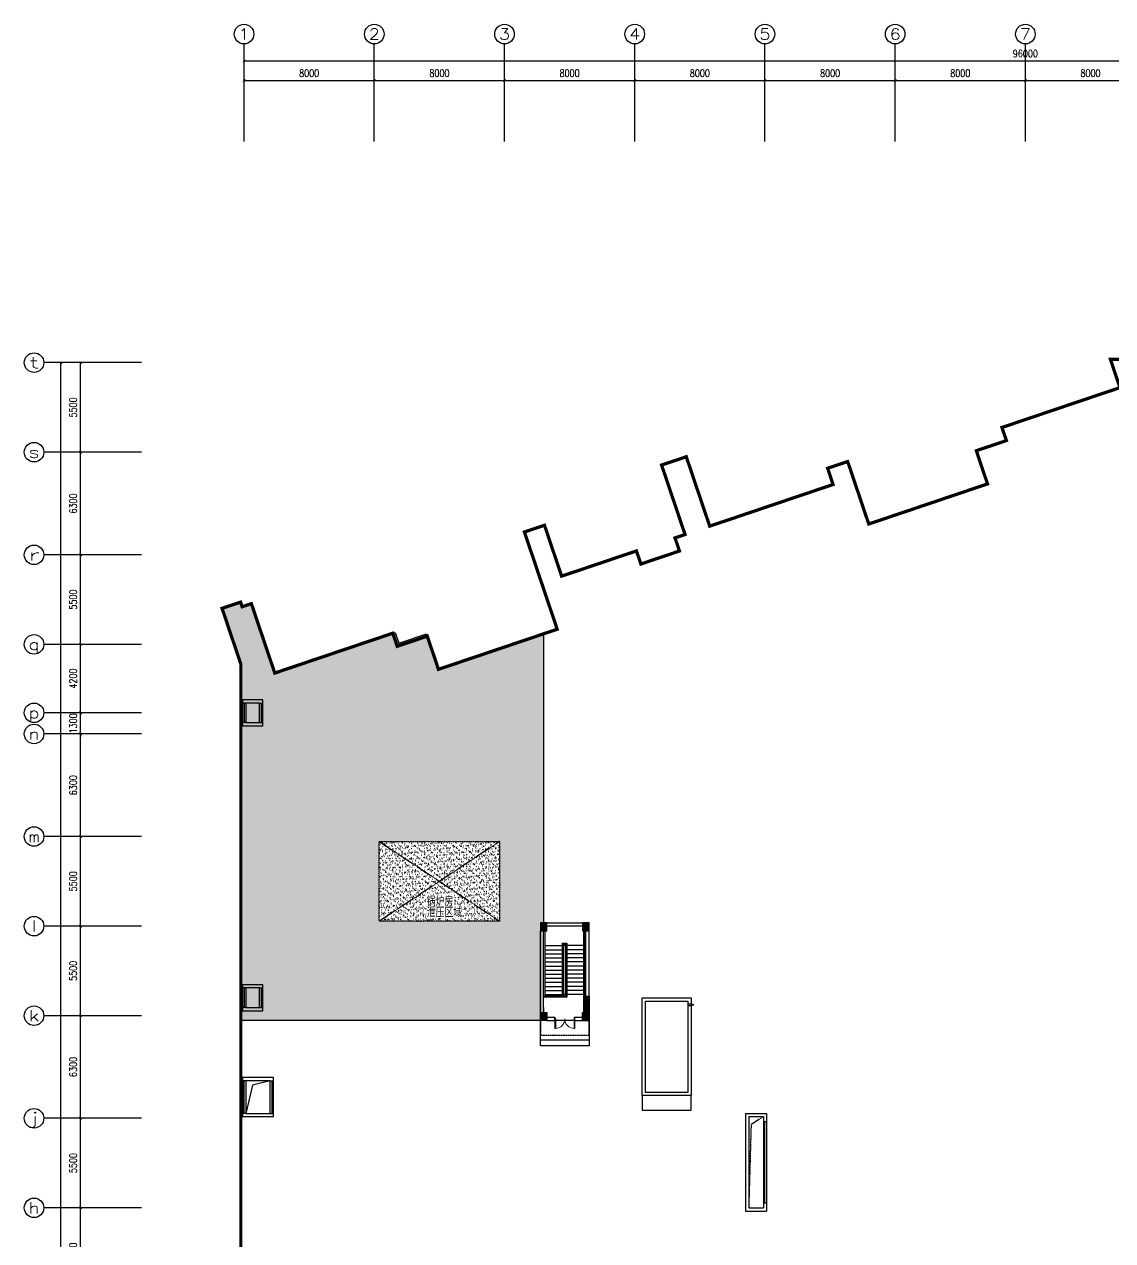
# Model space of a CAD drawing. Extents: x -1348811 to 123514, y -640545 to 749356.
# Drawn here: x -886183 to -819319, y -70175 to 4515 of the extents above; entities that cross this region are included whole.
import ezdxf
from ezdxf.enums import TextEntityAlignment as Align

# ---------------------------------------------------------------- set-up
doc = ezdxf.new("R2010")
doc.units = 0
doc.header["$LTSCALE"] = 10
doc.header["$MEASUREMENT"] = 0
doc.linetypes.add('DASH', pattern=[0.35, 0.25, -0.1])
doc.layers.get('0').update_dxf_attribs({"linetype": 'CONTINUOUS'})
doc.layers.get('Defpoints').update_dxf_attribs({"linetype": 'CONTINUOUS'})
for name, color, linetype in [('A-STAIRS', 9, 'CONTINUOUS'), ('AXIS', 3, 'CONTINUOUS'), ('AXIS_TEXT', 7, 'CONTINUOUS'), ('COLU', 1, 'CONTINUOUS'), ('COLU_HATCH', 252, 'CONTINUOUS'), ('DIM_SYMB', 3, 'CONTINUOUS'), ('PUB_HATCH', 9, 'CONTINUOUS'), ('STAIR', 9, 'CONTINUOUS'), ('STAIRS', 9, 'CONTINUOUS'), ('TEXT', 7, 'CONTINUOUS'), ('wall', 8, 'CONTINUOUS'), ('WINDOW', 4, 'CONTINUOUS'), ('屋顶', 230, 'CONTINUOUS'), ('排水设施', 163, 'CONTINUOUS')]:
    doc.layers.add(name, color=color, linetype=linetype)
doc.styles.add('_TCH_AXIS', font='COMPLEX', dxfattribs={"bigfont": 'GBCBIG'})
doc.styles.add('COMPLEX', font='COMPLEX')
doc.styles.add('DIM_FONT', font='SIMPLEX', dxfattribs={"width": 0.8, "bigfont": 'HZTXT'})
doc.styles.add('FS2', font='tjromans.shx', dxfattribs={"width": 0.8, "bigfont": 'tjhztxt.shx'})
doc.dimstyles.new('DIMN150', dxfattribs={"dimscale": 1.5, "dimtxt": 300, "dimasz": 100, "dimexe": 250, "dimexo": 300, "dimgap": 150, "dimtad": 1, "dimdec": 0, "dimzin": 0, "dimdsep": 46, "dimtxsty": 'DIM_FONT', "dimblk": 'ARCHTICK', "dimcen": 0.09, "dimclrt": 7, "dimazin": 2, "dimtfac": 1, "dimtdec": 0, "dimtix": 1, "dimtmove": 2, "dimatfit": 3, "dimfxl": 0, "dimtolj": 1, "dimtzin": 0, "dimarcsym": 0})
pattern_1 = [(37.5, (0, 0), (-9.449004, 289.023565), [0, -228, 0, -255, 0, -243.75]), (7.5, (0, 0), (265.4665, 423.32191), [0, -123, 0, -205.5, 0, -78.75]), (327.5, (-184.5, 0), (467.12128, 0.84886), [0, -75, 0, -270, 0, -352.5]), (317.5, (-184.5, 0), (450.91899, 131.65133), [0, -37.5, 0, -177, 0, -202.5])]

# ---------------------------------------------------------------- blocks, each defined once
blk = doc.blocks.new('_ArchTick')
at = {"color": 0, "linetype": 'ByBlock', "const_width": 0.4}
blk.add_lwpolyline([(-0.5, -0.5), (0.5, 0.5)], dxfattribs=at)
blk = doc.blocks.new('*D1557')
at = {"layer": 'AXIS', "color": 0, "lineweight": -2}
for p, q in [((0, 14025), (0, 18900)), ((96000, 14025), (96000, 18900)), ((0, 18525), (96000, 18525))]:
    blk.add_line(p, q, dxfattribs=at)
at = {"layer": 'Defpoints', "color": 0}
for p in [(96000, 18525), (0, 13575), (96000, 13575)]:
    blk.add_point(p, dxfattribs=at)
at = {"layer": 'AXIS', "color": 0, "lineweight": -2, "xscale": 150, "yscale": 150, "zscale": 150, "rotation": 180}
blk.add_blockref('_ArchTick', (0, 18525), dxfattribs=at)
at = {"layer": 'AXIS', "color": 0, "lineweight": -2, "xscale": 150, "yscale": 150, "zscale": 150}
blk.add_blockref('_ArchTick', (96000, 18525), dxfattribs=at)
at = {"layer": 'AXIS', "color": 7, "insert": (48000, 18975), "char_height": 450, "attachment_point": 5, "style": 'DIM_FONT'}
blk.add_mtext('\\A1;96000', dxfattribs=at)
blk = doc.blocks.new('*D1558')
at = {"layer": 'AXIS', "color": 0, "lineweight": -2}
for p, q in [((0, 14025), (0, 17700)), ((0, 17325), (8000, 17325)), ((8000, 14025), (8000, 17700))]:
    blk.add_line(p, q, dxfattribs=at)
at = {"layer": 'Defpoints', "color": 0}
for p in [(8000, 17325), (0, 13575), (8000, 13575)]:
    blk.add_point(p, dxfattribs=at)
at = {"layer": 'AXIS', "color": 0, "lineweight": -2, "xscale": 150, "yscale": 150, "zscale": 150, "rotation": 180}
blk.add_blockref('_ArchTick', (0, 17325), dxfattribs=at)
at = {"layer": 'AXIS', "color": 0, "lineweight": -2, "xscale": 150, "yscale": 150, "zscale": 150}
blk.add_blockref('_ArchTick', (8000, 17325), dxfattribs=at)
at = {"layer": 'AXIS', "color": 7, "insert": (4000, 17775), "char_height": 450, "attachment_point": 5, "style": 'DIM_FONT'}
blk.add_mtext('\\A1;8000', dxfattribs=at)
blk = doc.blocks.new('*D1559')
at = {"layer": 'AXIS', "color": 0, "lineweight": -2}
for p, q in [((8000, 14025), (8000, 17700)), ((8000, 17325), (16000, 17325)), ((16000, 14025), (16000, 17700))]:
    blk.add_line(p, q, dxfattribs=at)
at = {"layer": 'Defpoints', "color": 0}
for p in [(16000, 17325), (8000, 13575), (16000, 13575)]:
    blk.add_point(p, dxfattribs=at)
at = {"layer": 'AXIS', "color": 0, "lineweight": -2, "xscale": 150, "yscale": 150, "zscale": 150, "rotation": 180}
blk.add_blockref('_ArchTick', (8000, 17325), dxfattribs=at)
at = {"layer": 'AXIS', "color": 0, "lineweight": -2, "xscale": 150, "yscale": 150, "zscale": 150}
blk.add_blockref('_ArchTick', (16000, 17325), dxfattribs=at)
at = {"layer": 'AXIS', "color": 7, "insert": (12000, 17775), "char_height": 450, "attachment_point": 5, "style": 'DIM_FONT'}
blk.add_mtext('\\A1;8000', dxfattribs=at)
blk = doc.blocks.new('*D1560')
at = {"layer": 'AXIS', "color": 0, "lineweight": -2}
for p, q in [((16000, 14025), (16000, 17700)), ((16000, 17325), (24000, 17325)), ((24000, 14025), (24000, 17700))]:
    blk.add_line(p, q, dxfattribs=at)
at = {"layer": 'Defpoints', "color": 0}
for p in [(24000, 17325), (16000, 13575), (24000, 13575)]:
    blk.add_point(p, dxfattribs=at)
at = {"layer": 'AXIS', "color": 0, "lineweight": -2, "xscale": 150, "yscale": 150, "zscale": 150, "rotation": 180}
blk.add_blockref('_ArchTick', (16000, 17325), dxfattribs=at)
at = {"layer": 'AXIS', "color": 0, "lineweight": -2, "xscale": 150, "yscale": 150, "zscale": 150}
blk.add_blockref('_ArchTick', (24000, 17325), dxfattribs=at)
at = {"layer": 'AXIS', "color": 7, "insert": (20000, 17775), "char_height": 450, "attachment_point": 5, "style": 'DIM_FONT'}
blk.add_mtext('\\A1;8000', dxfattribs=at)
blk = doc.blocks.new('*D1561')
at = {"layer": 'AXIS', "color": 0, "lineweight": -2}
for p, q in [((24000, 14025), (24000, 17700)), ((24000, 17325), (32000, 17325)), ((32000, 14025), (32000, 17700))]:
    blk.add_line(p, q, dxfattribs=at)
at = {"layer": 'Defpoints', "color": 0}
for p in [(32000, 17325), (24000, 13575), (32000, 13575)]:
    blk.add_point(p, dxfattribs=at)
at = {"layer": 'AXIS', "color": 0, "lineweight": -2, "xscale": 150, "yscale": 150, "zscale": 150, "rotation": 180}
blk.add_blockref('_ArchTick', (24000, 17325), dxfattribs=at)
at = {"layer": 'AXIS', "color": 0, "lineweight": -2, "xscale": 150, "yscale": 150, "zscale": 150}
blk.add_blockref('_ArchTick', (32000, 17325), dxfattribs=at)
at = {"layer": 'AXIS', "color": 7, "insert": (28000, 17775), "char_height": 450, "attachment_point": 5, "style": 'DIM_FONT'}
blk.add_mtext('\\A1;8000', dxfattribs=at)
blk = doc.blocks.new('*D1562')
at = {"layer": 'AXIS', "color": 0, "lineweight": -2}
for p, q in [((32000, 14025), (32000, 17700)), ((32000, 17325), (40000, 17325)), ((40000, 14025), (40000, 17700))]:
    blk.add_line(p, q, dxfattribs=at)
at = {"layer": 'Defpoints', "color": 0}
for p in [(40000, 17325), (32000, 13575), (40000, 13575)]:
    blk.add_point(p, dxfattribs=at)
at = {"layer": 'AXIS', "color": 0, "lineweight": -2, "xscale": 150, "yscale": 150, "zscale": 150, "rotation": 180}
blk.add_blockref('_ArchTick', (32000, 17325), dxfattribs=at)
at = {"layer": 'AXIS', "color": 0, "lineweight": -2, "xscale": 150, "yscale": 150, "zscale": 150}
blk.add_blockref('_ArchTick', (40000, 17325), dxfattribs=at)
at = {"layer": 'AXIS', "color": 7, "insert": (36000, 17775), "char_height": 450, "attachment_point": 5, "style": 'DIM_FONT'}
blk.add_mtext('\\A1;8000', dxfattribs=at)
blk = doc.blocks.new('*D1563')
at = {"layer": 'AXIS', "color": 0, "lineweight": -2}
for p, q in [((40000, 14025), (40000, 17700)), ((40000, 17325), (48000, 17325)), ((48000, 14025), (48000, 17700))]:
    blk.add_line(p, q, dxfattribs=at)
at = {"layer": 'Defpoints', "color": 0}
for p in [(48000, 17325), (40000, 13575), (48000, 13575)]:
    blk.add_point(p, dxfattribs=at)
at = {"layer": 'AXIS', "color": 0, "lineweight": -2, "xscale": 150, "yscale": 150, "zscale": 150, "rotation": 180}
blk.add_blockref('_ArchTick', (40000, 17325), dxfattribs=at)
at = {"layer": 'AXIS', "color": 0, "lineweight": -2, "xscale": 150, "yscale": 150, "zscale": 150}
blk.add_blockref('_ArchTick', (48000, 17325), dxfattribs=at)
at = {"layer": 'AXIS', "color": 7, "insert": (44000, 17775), "char_height": 450, "attachment_point": 5, "style": 'DIM_FONT'}
blk.add_mtext('\\A1;8000', dxfattribs=at)
blk = doc.blocks.new('*D1564')
at = {"layer": 'AXIS', "color": 0, "lineweight": -2}
for p, q in [((48000, 14025), (48000, 17700)), ((48000, 17325), (56000, 17325)), ((56000, 14025), (56000, 17700))]:
    blk.add_line(p, q, dxfattribs=at)
at = {"layer": 'Defpoints', "color": 0}
for p in [(56000, 17325), (48000, 13575), (56000, 13575)]:
    blk.add_point(p, dxfattribs=at)
at = {"layer": 'AXIS', "color": 0, "lineweight": -2, "xscale": 150, "yscale": 150, "zscale": 150, "rotation": 180}
blk.add_blockref('_ArchTick', (48000, 17325), dxfattribs=at)
at = {"layer": 'AXIS', "color": 0, "lineweight": -2, "xscale": 150, "yscale": 150, "zscale": 150}
blk.add_blockref('_ArchTick', (56000, 17325), dxfattribs=at)
at = {"layer": 'AXIS', "color": 7, "insert": (52000, 17775), "char_height": 450, "attachment_point": 5, "style": 'DIM_FONT'}
blk.add_mtext('\\A1;8000', dxfattribs=at)
blk = doc.blocks.new('_AXISO')
blk.add_circle((0, 0), 0.5)
at = {"layer": 'AXIS_TEXT', "style": 'COMPLEX', "width": 1.041667}
blk.add_attdef('A', text='', height=0.56, dxfattribs=at).set_placement((-0.25, -0.28), (0.25, -0.28), align=Align.FIT)
blk = doc.blocks.new('*D1627')
at = {"layer": 'AXIS', "color": 0, "lineweight": -2}
for p, q in [((-6752, 0), (-11627, 0)), ((-11252, -211333), (-11252, 0)), ((-6752, -211333), (-11627, -211333))]:
    blk.add_line(p, q, dxfattribs=at)
at = {"layer": 'Defpoints', "color": 0}
for p in [(-11252, 0), (-6302, 0), (-6302, -211333)]:
    blk.add_point(p, dxfattribs=at)
at = {"layer": 'AXIS', "color": 0, "lineweight": -2, "xscale": 150, "yscale": 150, "zscale": 150}
for p, rotation in [((-11252, 0), 90), ((-11252, -211333), 270)]:
    blk.add_blockref('_ArchTick', p, dxfattribs=dict(at, rotation=rotation))
at = {"layer": 'AXIS', "color": 7, "insert": (-11702, -105667), "char_height": 450, "attachment_point": 5, "rotation": 90, "style": 'DIM_FONT'}
blk.add_mtext('\\A1;211333', dxfattribs=at)
blk = doc.blocks.new('*D1654')
at = {"layer": 'AXIS', "color": 0, "lineweight": -2}
for p, q in [((-6752, -51900), (-10427, -51900)), ((-10052, -57400), (-10052, -51900)), ((-6752, -57400), (-10427, -57400))]:
    blk.add_line(p, q, dxfattribs=at)
at = {"layer": 'Defpoints', "color": 0}
for p in [(-10052, -51900), (-6302, -51900), (-6302, -57400)]:
    blk.add_point(p, dxfattribs=at)
at = {"layer": 'AXIS', "color": 0, "lineweight": -2, "xscale": 150, "yscale": 150, "zscale": 150}
for p, rotation in [((-10052, -51900), 90), ((-10052, -57400), 270)]:
    blk.add_blockref('_ArchTick', p, dxfattribs=dict(at, rotation=rotation))
at = {"layer": 'AXIS', "color": 7, "insert": (-10502, -54650), "char_height": 450, "attachment_point": 5, "rotation": 90, "style": 'DIM_FONT'}
blk.add_mtext('\\A1;5500', dxfattribs=at)
blk = doc.blocks.new('*D1655')
at = {"layer": 'AXIS', "color": 0, "lineweight": -2}
for p, q in [((-6752, -46400), (-10427, -46400)), ((-10052, -51900), (-10052, -46400)), ((-6752, -51900), (-10427, -51900))]:
    blk.add_line(p, q, dxfattribs=at)
at = {"layer": 'Defpoints', "color": 0}
for p in [(-10052, -46400), (-6302, -46400), (-6302, -51900)]:
    blk.add_point(p, dxfattribs=at)
at = {"layer": 'AXIS', "color": 0, "lineweight": -2, "xscale": 150, "yscale": 150, "zscale": 150}
for p, rotation in [((-10052, -46400), 90), ((-10052, -51900), 270)]:
    blk.add_blockref('_ArchTick', p, dxfattribs=dict(at, rotation=rotation))
at = {"layer": 'AXIS', "color": 7, "insert": (-10502, -49150), "char_height": 450, "attachment_point": 5, "rotation": 90, "style": 'DIM_FONT'}
blk.add_mtext('\\A1;5500', dxfattribs=at)
blk = doc.blocks.new('*D1656')
at = {"layer": 'AXIS', "color": 0, "lineweight": -2}
for p, q in [((-6752, -40100), (-10427, -40100)), ((-10052, -46400), (-10052, -40100)), ((-6752, -46400), (-10427, -46400))]:
    blk.add_line(p, q, dxfattribs=at)
at = {"layer": 'Defpoints', "color": 0}
for p in [(-10052, -40100), (-6302, -40100), (-6302, -46400)]:
    blk.add_point(p, dxfattribs=at)
at = {"layer": 'AXIS', "color": 0, "lineweight": -2, "xscale": 150, "yscale": 150, "zscale": 150}
for p, rotation in [((-10052, -40100), 90), ((-10052, -46400), 270)]:
    blk.add_blockref('_ArchTick', p, dxfattribs=dict(at, rotation=rotation))
at = {"layer": 'AXIS', "color": 7, "insert": (-10502, -43250), "char_height": 450, "attachment_point": 5, "rotation": 90, "style": 'DIM_FONT'}
blk.add_mtext('\\A1;6300', dxfattribs=at)
blk = doc.blocks.new('*D1657')
at = {"layer": 'AXIS', "color": 0, "lineweight": -2}
for p, q in [((-6752, -34600), (-10427, -34600)), ((-10052, -40100), (-10052, -34600)), ((-6752, -40100), (-10427, -40100))]:
    blk.add_line(p, q, dxfattribs=at)
at = {"layer": 'Defpoints', "color": 0}
for p in [(-10052, -34600), (-6302, -34600), (-6302, -40100)]:
    blk.add_point(p, dxfattribs=at)
at = {"layer": 'AXIS', "color": 0, "lineweight": -2, "xscale": 150, "yscale": 150, "zscale": 150}
for p, rotation in [((-10052, -34600), 90), ((-10052, -40100), 270)]:
    blk.add_blockref('_ArchTick', p, dxfattribs=dict(at, rotation=rotation))
at = {"layer": 'AXIS', "color": 7, "insert": (-10502, -37350), "char_height": 450, "attachment_point": 5, "rotation": 90, "style": 'DIM_FONT'}
blk.add_mtext('\\A1;5500', dxfattribs=at)
blk = doc.blocks.new('*D1658')
at = {"layer": 'AXIS', "color": 0, "lineweight": -2}
for p, q in [((-6752, -29100), (-10427, -29100)), ((-10052, -34600), (-10052, -29100)), ((-6752, -34600), (-10427, -34600))]:
    blk.add_line(p, q, dxfattribs=at)
at = {"layer": 'Defpoints', "color": 0}
for p in [(-10052, -29100), (-6302, -29100), (-6302, -34600)]:
    blk.add_point(p, dxfattribs=at)
at = {"layer": 'AXIS', "color": 0, "lineweight": -2, "xscale": 150, "yscale": 150, "zscale": 150}
for p, rotation in [((-10052, -29100), 90), ((-10052, -34600), 270)]:
    blk.add_blockref('_ArchTick', p, dxfattribs=dict(at, rotation=rotation))
at = {"layer": 'AXIS', "color": 7, "insert": (-10502, -31850), "char_height": 450, "attachment_point": 5, "rotation": 90, "style": 'DIM_FONT'}
blk.add_mtext('\\A1;5500', dxfattribs=at)
blk = doc.blocks.new('*D1659')
at = {"layer": 'AXIS', "color": 0, "lineweight": -2}
for p, q in [((-6752, -22800), (-10427, -22800)), ((-10052, -29100), (-10052, -22800)), ((-6752, -29100), (-10427, -29100))]:
    blk.add_line(p, q, dxfattribs=at)
at = {"layer": 'Defpoints', "color": 0}
for p in [(-10052, -22800), (-6302, -22800), (-6302, -29100)]:
    blk.add_point(p, dxfattribs=at)
at = {"layer": 'AXIS', "color": 0, "lineweight": -2, "xscale": 150, "yscale": 150, "zscale": 150}
for p, rotation in [((-10052, -22800), 90), ((-10052, -29100), 270)]:
    blk.add_blockref('_ArchTick', p, dxfattribs=dict(at, rotation=rotation))
at = {"layer": 'AXIS', "color": 7, "insert": (-10502, -25950), "char_height": 450, "attachment_point": 5, "rotation": 90, "style": 'DIM_FONT'}
blk.add_mtext('\\A1;6300', dxfattribs=at)
blk = doc.blocks.new('*D1660')
at = {"layer": 'AXIS', "color": 0, "lineweight": -2}
for p, q in [((-6752, -21500), (-10427, -21500)), ((-10052, -21500), (-10052, -21350)), ((-10052, -22800), (-10052, -21500)), ((-6752, -22800), (-10427, -22800)), ((-10052, -22800), (-10052, -22950))]:
    blk.add_line(p, q, dxfattribs=at)
at = {"layer": 'Defpoints', "color": 0}
for p in [(-10052, -21500), (-6302, -21500), (-6302, -22800)]:
    blk.add_point(p, dxfattribs=at)
at = {"layer": 'AXIS', "color": 0, "lineweight": -2, "xscale": 150, "yscale": 150, "zscale": 150}
for p, rotation in [((-10052, -21500), 270), ((-10052, -22800), 90)]:
    blk.add_blockref('_ArchTick', p, dxfattribs=dict(at, rotation=rotation))
at = {"layer": 'AXIS', "color": 7, "insert": (-10502, -22150), "char_height": 450, "attachment_point": 5, "rotation": 90, "style": 'DIM_FONT'}
blk.add_mtext('\\A1;1300', dxfattribs=at)
blk = doc.blocks.new('*D1661')
at = {"layer": 'AXIS', "color": 0, "lineweight": -2}
for p, q in [((-6752, -17300), (-10427, -17300)), ((-10052, -21500), (-10052, -17300)), ((-6752, -21500), (-10427, -21500))]:
    blk.add_line(p, q, dxfattribs=at)
at = {"layer": 'Defpoints', "color": 0}
for p in [(-10052, -17300), (-6302, -17300), (-6302, -21500)]:
    blk.add_point(p, dxfattribs=at)
at = {"layer": 'AXIS', "color": 0, "lineweight": -2, "xscale": 150, "yscale": 150, "zscale": 150}
for p, rotation in [((-10052, -17300), 90), ((-10052, -21500), 270)]:
    blk.add_blockref('_ArchTick', p, dxfattribs=dict(at, rotation=rotation))
at = {"layer": 'AXIS', "color": 7, "insert": (-10502, -19400), "char_height": 450, "attachment_point": 5, "rotation": 90, "style": 'DIM_FONT'}
blk.add_mtext('\\A1;4200', dxfattribs=at)
blk = doc.blocks.new('*D1662')
at = {"layer": 'AXIS', "color": 0, "lineweight": -2}
for p, q in [((-6752, -11800), (-10427, -11800)), ((-10052, -17300), (-10052, -11800)), ((-6752, -17300), (-10427, -17300))]:
    blk.add_line(p, q, dxfattribs=at)
at = {"layer": 'Defpoints', "color": 0}
for p in [(-10052, -11800), (-6302, -11800), (-6302, -17300)]:
    blk.add_point(p, dxfattribs=at)
at = {"layer": 'AXIS', "color": 0, "lineweight": -2, "xscale": 150, "yscale": 150, "zscale": 150}
for p, rotation in [((-10052, -11800), 90), ((-10052, -17300), 270)]:
    blk.add_blockref('_ArchTick', p, dxfattribs=dict(at, rotation=rotation))
at = {"layer": 'AXIS', "color": 7, "insert": (-10502, -14550), "char_height": 450, "attachment_point": 5, "rotation": 90, "style": 'DIM_FONT'}
blk.add_mtext('\\A1;5500', dxfattribs=at)
blk = doc.blocks.new('*D1663')
at = {"layer": 'AXIS', "color": 0, "lineweight": -2}
for p, q in [((-6752, -5500), (-10427, -5500)), ((-10052, -11800), (-10052, -5500)), ((-6752, -11800), (-10427, -11800))]:
    blk.add_line(p, q, dxfattribs=at)
at = {"layer": 'Defpoints', "color": 0}
for p in [(-10052, -5500), (-6302, -5500), (-6302, -11800)]:
    blk.add_point(p, dxfattribs=at)
at = {"layer": 'AXIS', "color": 0, "lineweight": -2, "xscale": 150, "yscale": 150, "zscale": 150}
for p, rotation in [((-10052, -5500), 90), ((-10052, -11800), 270)]:
    blk.add_blockref('_ArchTick', p, dxfattribs=dict(at, rotation=rotation))
at = {"layer": 'AXIS', "color": 7, "insert": (-10502, -8650), "char_height": 450, "attachment_point": 5, "rotation": 90, "style": 'DIM_FONT'}
blk.add_mtext('\\A1;6300', dxfattribs=at)
blk = doc.blocks.new('*D1664')
at = {"layer": 'AXIS', "color": 0, "lineweight": -2}
for p, q in [((-6752, 0), (-10427, 0)), ((-10052, -5500), (-10052, 0)), ((-6752, -5500), (-10427, -5500))]:
    blk.add_line(p, q, dxfattribs=at)
at = {"layer": 'Defpoints', "color": 0}
for p in [(-10052, 0), (-6302, 0), (-6302, -5500)]:
    blk.add_point(p, dxfattribs=at)
at = {"layer": 'AXIS', "color": 0, "lineweight": -2, "xscale": 150, "yscale": 150, "zscale": 150}
for p, rotation in [((-10052, 0), 90), ((-10052, -5500), 270)]:
    blk.add_blockref('_ArchTick', p, dxfattribs=dict(at, rotation=rotation))
at = {"layer": 'AXIS', "color": 7, "insert": (-10502, -2750), "char_height": 450, "attachment_point": 5, "rotation": 90, "style": 'DIM_FONT'}
blk.add_mtext('\\A1;5500', dxfattribs=at)
blk = doc.blocks.new('$DorLib2D$00000002')
for p, q in [((-0.5, 0), (-0.5, 0.4875)), ((-0.475, 0.4875), (-0.5, 0.4875)), ((-0.475, 0), (-0.475, 0.4875)), ((0.475, 0), (0.475, 0.4875)), ((0.475, 0.4875), (0.5, 0.4875)), ((0.5, 0), (0.5, 0.4875)), ((-0.5, 0), (-0.475, 0)), ((0.5, 0), (0.475, 0))]:
    blk.add_line(p, q)
at = {"lineweight": 13}
for centre, start, end in [((-0.4875, 0), 0, 88.530716), ((0.4875, 0), 91.469284, 180)]:
    blk.add_arc(centre, 0.4875, start, end, dxfattribs=at)
blk = doc.blocks.new('lltt')
at = {"layer": 'COLU'}
for points in [[(0, 0), (400, 0), (400, -500), (0, -500)], [(2600, 0), (3000, 0), (3000, -500), (2600, -500)], [(400, -5500), (0, -5500), (0, -6000), (400, -6000)], [(3000, -5500), (2600, -5500), (2600, -6000), (3000, -6000)]]:
    blk.add_lwpolyline(points, close=True, dxfattribs=at)
at = {"layer": 'COLU_HATCH', "const_width": 400}
for points in [[(200, 0), (200, -500)], [(2800, 0), (2800, -500)], [(200, -5500), (200, -6000)], [(2800, -5500), (2800, -6000)]]:
    blk.add_lwpolyline(points, dxfattribs=at)
at = {"layer": 'DIM_SYMB'}
for points in [[(832, -1600, 0, 0, 0), (832, -4300, 80, 0, 0), (832, -4600, 0, 0, 0)], [(2180, -4600, 0, 0, 0), (2180, -1900, 80, 0, 0), (2180, -1600, 0, 0, 0)]]:
    blk.add_lwpolyline(points, format="xyseb", dxfattribs=at)
at = {"layer": 'STAIR'}
for p, q in [((275, -500), (275, -5500)), ((325, -500), (325, -5500)), ((1365, -4755), (1365, -1445)), ((1365, -1445), (2800, -1445)), ((200, -1600), (275, -1600)), ((200, -1850), (275, -1850)), ((200, -2100), (275, -2100)), ((325, -1600), (1365, -1600)), ((325, -1850), (1365, -1850)), ((325, -2100), (1365, -2100)), ((1425, -4695), (1425, -1505)), ((1425, -1505), (2800, -1505)), ((1425, -1600), (1450, -1600)), ((1425, -1600), (1450, -1600)), ((1425, -1850), (1450, -1850)), ((1425, -2100), (1450, -2100)), ((1450, -4600), (1450, -1600)), ((1450, -1600), (1550, -1600)), ((1550, -1600), (1550, -4600)), ((1575, -1600), (1550, -1600)), ((1575, -1600), (1550, -1600)), ((1575, -1850), (1550, -1850)), ((1575, -2100), (1550, -2100)), ((1575, -1505), (1575, -4695)), ((1635, -1505), (1635, -4755)), ((2700, -1600), (1635, -1600)), ((2700, -1850), (1635, -1850)), ((2700, -2100), (1635, -2100)), ((2700, -1505), (2700, -5500)), ((200, -2350), (275, -2350)), ((200, -2600), (275, -2600)), ((200, -2850), (275, -2850)), ((325, -2350), (1365, -2350)), ((325, -2600), (1365, -2600)), ((325, -2850), (1365, -2850)), ((1425, -2350), (1450, -2350)), ((1425, -2850), (1450, -2850)), ((1575, -2350), (1550, -2350)), ((1575, -2600), (1550, -2600)), ((1575, -2850), (1550, -2850)), ((2700, -2350), (1635, -2350)), ((2700, -2600), (1635, -2600)), ((2700, -2850), (1635, -2850)), ((200, -3100), (275, -3100)), ((200, -3350), (275, -3350)), ((200, -3600), (275, -3600)), ((325, -3100), (1365, -3100)), ((325, -3350), (1365, -3350)), ((325, -3600), (1365, -3600)), ((1425, -3100), (1450, -3100)), ((1425, -3350), (1450, -3350)), ((1425, -3600), (1450, -3600)), ((1575, -3100), (1550, -3100)), ((1575, -3350), (1550, -3350)), ((1575, -3600), (1550, -3600)), ((2700, -3100), (1635, -3100)), ((2700, -3350), (1635, -3350)), ((2700, -3600), (1635, -3600)), ((200, -3850), (275, -3850)), ((200, -4100), (275, -4100)), ((200, -4350), (275, -4350)), ((325, -3850), (1365, -3850)), ((325, -4100), (1365, -4100)), ((325, -4350), (1365, -4350)), ((1425, -3850), (1450, -3850)), ((1425, -4100), (1450, -4100)), ((1425, -4350), (1450, -4350)), ((1575, -3850), (1550, -3850)), ((1575, -4100), (1550, -4100)), ((1575, -4350), (1550, -4350)), ((2700, -3850), (1635, -3850)), ((2700, -4100), (1635, -4100)), ((2700, -4350), (1635, -4350)), ((2395, -4350), (2345, -4350)), ((200, -4600), (275, -4600)), ((325, -4600), (1365, -4600)), ((1635, -4755), (1365, -4755)), ((1425, -4600), (1450, -4600)), ((1575, -4695), (1425, -4695)), ((1450, -4600), (1550, -4600)), ((1575, -4600), (1550, -4600)), ((2700, -4600), (1635, -4600))]:
    blk.add_line(p, q, dxfattribs=at)
at = {"layer": 'wall', "linetype": 'ByBlock'}
for p, q in [((900, 0), (0, 0)), ((900, -200), (400, -200)), ((900, -200), (400, -200)), ((900, 0), (900, -200)), ((2600, 0), (2100, 0)), ((2100, 0), (2100, -200)), ((2600, -200), (2100, -200)), ((2600, -200), (2100, -200)), ((2800, -500), (2800, -5500)), ((2800, -500), (2800, -5500)), ((3000, -500), (3000, -5500)), ((3000, -500), (3000, -5500)), ((0, -1500), (0, -6000)), ((200, -1500), (0, -1500)), ((200, -1500), (200, -5500)), ((400, -5800), (2600, -5800)), ((2600, -6000), (0, -6000))]:
    blk.add_line(p, q, dxfattribs=at)
at = {"layer": 'wall'}
for p, q in [((900, -200), (900, 0)), ((2100, -200), (2100, 0))]:
    blk.add_line(p, q, dxfattribs=at)
at = {"layer": 'WINDOW', "linetype": 'ByBlock'}
for p, q in [((0, -1500), (0, -500)), ((70, -500), (70, -1500)), ((130, -500), (130, -1500)), ((200, -1500), (200, -500)), ((900, 0), (2100, 0))]:
    blk.add_line(p, q, dxfattribs=at)
at = {"layer": 'WINDOW', "linetype": 'ByBlock', "xscale": 1200, "yscale": 1200, "zscale": 1200}
blk.add_blockref('$DorLib2D$00000002', (1500, -100), dxfattribs=at)
blk = doc.blocks.new('zzzzz')
at = {"layer": 'AXIS'}
for p, q in [((0, 13574.9), (0, 19574.9)), ((8000, 13574.9), (8000, 19574.9)), ((16000, 13574.9), (16000, 19574.9)), ((24000, 13574.9), (24000, 19574.9)), ((32000, 13574.9), (32000, 19574.9)), ((40000, 13574.9), (40000, 19574.9)), ((48000, 13574.9), (48000, 19574.9)), ((-6301.6, 0), (-12301.6, 0)), ((-6301.6, -5500), (-12301.6, -5500)), ((-6301.6, -11800), (-12301.6, -11800)), ((-6301.6, -17300), (-12301.6, -17300)), ((-6301.6, -21500), (-12301.6, -21500)), ((-6301.6, -22800), (-12301.6, -22800)), ((-6301.6, -29100), (-12301.6, -29100)), ((-6301.6, -34600), (-12301.6, -34600)), ((-6301.6, -40100), (-12301.6, -40100)), ((-6301.6, -46400), (-12301.6, -46400)), ((-6301.6, -51900), (-12301.6, -51900))]:
    blk.add_line(p, q, dxfattribs=at)
ref = blk.add_blockref('_AXISO', (0, 20174.9), dxfattribs=dict(at, xscale=1200, yscale=1200, zscale=1200))
ref.add_attrib('A', '1', dxfattribs={"layer": 'AXIS_TEXT', "height": 678.8, "style": '_TCH_AXIS', "width": 2.333333}).set_placement((-339.4, 19835.5), (339.4, 19835.5), align=Align.FIT)
ref = blk.add_blockref('_AXISO', (8000, 20174.9), dxfattribs=dict(at, xscale=1200, yscale=1200, zscale=1200))
ref.add_attrib('A', '2', dxfattribs={"layer": 'AXIS_TEXT', "height": 678.8, "style": '_TCH_AXIS', "width": 1.5}).set_placement((7660.6, 19835.5), (8339.4, 19835.5), align=Align.FIT)
ref = blk.add_blockref('_AXISO', (16000, 20174.9), dxfattribs=dict(at, xscale=1200, yscale=1200, zscale=1200))
ref.add_attrib('A', '3', dxfattribs={"layer": 'AXIS_TEXT', "height": 678.8, "style": '_TCH_AXIS', "width": 1.5}).set_placement((15660.6, 19835.5), (16339.4, 19835.5), align=Align.FIT)
ref = blk.add_blockref('_AXISO', (24000, 20174.9), dxfattribs=dict(at, xscale=1200, yscale=1200, zscale=1200))
ref.add_attrib('A', '4', dxfattribs={"layer": 'AXIS_TEXT', "height": 678.8, "style": '_TCH_AXIS', "width": 1.3125}).set_placement((23660.6, 19835.5), (24339.4, 19835.5), align=Align.FIT)
ref = blk.add_blockref('_AXISO', (32000, 20174.9), dxfattribs=dict(at, xscale=1200, yscale=1200, zscale=1200))
ref.add_attrib('A', '5', dxfattribs={"layer": 'AXIS_TEXT', "height": 678.8, "style": '_TCH_AXIS', "width": 1.5}).set_placement((31660.6, 19835.5), (32339.4, 19835.5), align=Align.FIT)
ref = blk.add_blockref('_AXISO', (40000, 20174.9), dxfattribs=dict(at, xscale=1200, yscale=1200, zscale=1200))
ref.add_attrib('A', '6', dxfattribs={"layer": 'AXIS_TEXT', "height": 678.8, "style": '_TCH_AXIS', "width": 1.5}).set_placement((39660.6, 19835.5), (40339.4, 19835.5), align=Align.FIT)
ref = blk.add_blockref('_AXISO', (48000, 20174.9), dxfattribs=dict(at, xscale=1200, yscale=1200, zscale=1200))
ref.add_attrib('A', '7', dxfattribs={"layer": 'AXIS_TEXT', "height": 678.8, "style": '_TCH_AXIS', "width": 1.5}).set_placement((47660.6, 19835.5), (48339.4, 19835.5), align=Align.FIT)
ref = blk.add_blockref('_AXISO', (-12901.6, 0), dxfattribs=dict(at, xscale=1200, yscale=1200, zscale=1200))
ref.add_attrib('A', 't', dxfattribs={"layer": 'AXIS_TEXT', "height": 678.8, "style": '_TCH_AXIS', "width": 1.909091}).set_placement((-13241, -339.4), (-12562.2, -339.4), align=Align.FIT)
ref = blk.add_blockref('_AXISO', (-12901.6, -5500), dxfattribs=dict(at, xscale=1200, yscale=1200, zscale=1200))
ref.add_attrib('A', 's', dxfattribs={"layer": 'AXIS_TEXT', "height": 678.8, "style": '_TCH_AXIS', "width": 1.909091}).set_placement((-13241, -5839.4), (-12562.2, -5839.4), align=Align.FIT)
ref = blk.add_blockref('_AXISO', (-12901.6, -11800), dxfattribs=dict(at, xscale=1200, yscale=1200, zscale=1200))
ref.add_attrib('A', 'r', dxfattribs={"layer": 'AXIS_TEXT', "height": 678.8, "style": '_TCH_AXIS', "width": 1.615385}).set_placement((-13241, -12139.4), (-12562.2, -12139.4), align=Align.FIT)
ref = blk.add_blockref('_AXISO', (-12901.6, -17300), dxfattribs=dict(at, xscale=1200, yscale=1200, zscale=1200))
ref.add_attrib('A', 'q', dxfattribs={"layer": 'AXIS_TEXT', "height": 678.8, "style": '_TCH_AXIS', "width": 1.3125}).set_placement((-13241, -17639.4), (-12562.2, -17639.4), align=Align.FIT)
ref = blk.add_blockref('_AXISO', (-12901.6, -21500), dxfattribs=dict(at, xscale=1200, yscale=1200, zscale=1200))
ref.add_attrib('A', 'p', dxfattribs={"layer": 'AXIS_TEXT', "height": 678.8, "style": '_TCH_AXIS', "width": 1.3125}).set_placement((-13241, -21839.4), (-12562.2, -21839.4), align=Align.FIT)
ref = blk.add_blockref('_AXISO', (-12901.6, -22800), dxfattribs=dict(at, xscale=1200, yscale=1200, zscale=1200))
ref.add_attrib('A', 'n', dxfattribs={"layer": 'AXIS_TEXT', "height": 678.8, "style": '_TCH_AXIS', "width": 1.166667}).set_placement((-13241, -23139.4), (-12562.2, -23139.4), align=Align.FIT)
ref = blk.add_blockref('_AXISO', (-12901.6, -29100), dxfattribs=dict(at, xscale=1200, yscale=1200, zscale=1200))
ref.add_attrib('A', 'm', dxfattribs={"layer": 'AXIS_TEXT', "height": 678.8, "style": '_TCH_AXIS', "width": 0.724138}).set_placement((-13241, -29439.4), (-12562.2, -29439.4), align=Align.FIT)
ref = blk.add_blockref('_AXISO', (-12901.6, -34600), dxfattribs=dict(at, xscale=1200, yscale=1200, zscale=1200))
ref.add_attrib('A', 'l', dxfattribs={"layer": 'AXIS_TEXT', "height": 678.8, "style": '_TCH_AXIS', "width": 3}).set_placement((-13241, -34939.4), (-12562.2, -34939.4), align=Align.FIT)
ref = blk.add_blockref('_AXISO', (-12901.6, -40100), dxfattribs=dict(at, xscale=1200, yscale=1200, zscale=1200))
ref.add_attrib('A', 'k', dxfattribs={"layer": 'AXIS_TEXT', "height": 678.8, "style": '_TCH_AXIS', "width": 1.235294}).set_placement((-13241, -40439.4), (-12562.2, -40439.4), align=Align.FIT)
ref = blk.add_blockref('_AXISO', (-12901.6, -46400), dxfattribs=dict(at, xscale=1200, yscale=1200, zscale=1200))
ref.add_attrib('A', 'j', dxfattribs={"layer": 'AXIS_TEXT', "height": 678.8, "style": '_TCH_AXIS', "width": 3.5}).set_placement((-13241, -46739.4), (-12562.2, -46739.4), align=Align.FIT)
ref = blk.add_blockref('_AXISO', (-12901.6, -51900), dxfattribs=dict(at, xscale=1200, yscale=1200, zscale=1200))
ref.add_attrib('A', 'h', dxfattribs={"layer": 'AXIS_TEXT', "height": 678.8, "style": '_TCH_AXIS', "width": 1.166667}).set_placement((-13241, -52239.4), (-12562.2, -52239.4), align=Align.FIT)
for p1, p2, distance, picture, middle in [((0, 13574.9), (96000, 13574.9), 4950, '*D1557', (48000, 18974.9)), ((0, 13574.9), (8000, 13574.9), 3750, '*D1558', (4000, 17774.9)), ((8000, 13574.9), (16000, 13574.9), 3750, '*D1559', (12000, 17774.9)), ((16000, 13574.9), (24000, 13574.9), 3750, '*D1560', (20000, 17774.9)), ((24000, 13574.9), (32000, 13574.9), 3750, '*D1561', (28000, 17774.9)), ((32000, 13574.9), (40000, 13574.9), 3750, '*D1562', (36000, 17774.9)), ((40000, 13574.9), (48000, 13574.9), 3750, '*D1563', (44000, 17774.9)), ((48000, 13574.9), (56000, 13574.9), 3750, '*D1564', (52000, 17774.9)), ((-6301.6, -211333.4), (-6301.6, 0), 4950, '*D1627', (-11701.6, -105666.7)), ((-6301.6, -5500), (-6301.6, 0), 3750, '*D1664', (-10501.6, -2750)), ((-6301.6, -11800), (-6301.6, -5500), 3750, '*D1663', (-10501.6, -8650)), ((-6301.6, -17300), (-6301.6, -11800), 3750, '*D1662', (-10501.6, -14550)), ((-6301.6, -21500), (-6301.6, -17300), 3750, '*D1661', (-10501.6, -19400)), ((-6301.6, -22800), (-6301.6, -21500), 3750, '*D1660', (-10501.6, -22150)), ((-6301.6, -29100), (-6301.6, -22800), 3750, '*D1659', (-10501.6, -25950)), ((-6301.6, -34600), (-6301.6, -29100), 3750, '*D1658', (-10501.6, -31850)), ((-6301.6, -40100), (-6301.6, -34600), 3750, '*D1657', (-10501.6, -37350)), ((-6301.6, -46400), (-6301.6, -40100), 3750, '*D1656', (-10501.6, -43250)), ((-6301.6, -51900), (-6301.6, -46400), 3750, '*D1655', (-10501.6, -49150)), ((-6301.6, -57400), (-6301.6, -51900), 3750, '*D1654', (-10501.6, -54650))]:
    dim = blk.add_aligned_dim(p1=p1, p2=p2, distance=distance, dimstyle='DIMN150', dxfattribs=at)
    dim.commit()
    dim.dimension.update_dxf_attribs({"geometry": picture, "text_midpoint": middle})

msp = doc.modelspace()

# ---------------------------------------------------------------- hatches: boundary and pattern name
at = {"layer": 'PUB_HATCH'}
h = msp.add_hatch(dxfattribs=at)
h.set_pattern_fill('AR-SAND', color=256, scale=150, style=0)
h.set_pattern_definition(pattern_1)
h.paths.add_polyline_path([(-856981.4, -50559.4), (-864381.4, -50559.4), (-864381.4, -45659.4), (-856981.4, -45659.4)], flags=16)
h.paths.add_polyline_path([(-854281.4, -50659.4), (-854481.4, -50659.4), (-854481.4, -56659.4), (-872881.4, -56659.4), (-872881.4, -34766.8), (-874035.9, -31346.8), (-872898.9, -30963), (-872802.9, -31247.3), (-872234.5, -31055.4), (-870795.2, -35319), (-863404.9, -32824.3), (-863181, -33487.6), (-861475.6, -32911.9), (-860740, -35091.1), (-854281.4, -32910.9)])
h = msp.add_hatch(dxfattribs=at)
h.set_pattern_fill('AR-SAND', color=256, scale=150, style=0)
h.set_pattern_definition(pattern_1)
h.paths.add_polyline_path([(-856981.4, -45659.4), (-864381.4, -45659.4), (-860681.4, -48109.4)])
h.paths.add_polyline_path([(-860681.4, -48109.4), (-864381.4, -45659.4), (-864381.4, -50559.4)])
h.paths.add_polyline_path([(-860681.4, -48109.4), (-864381.4, -50559.4), (-856981.4, -50559.4)])
h.paths.add_polyline_path([(-856981.4, -45659.4), (-860681.4, -48109.4), (-856981.4, -50559.4)])
h.paths.add_polyline_path([(-861583.2, -49783), (-860096.4, -49778.8), (-860098.9, -48900.1), (-861585.7, -48904.3)], flags=24)
h.paths.add_polyline_path([(-861578.5, -50445), (-859681.2, -50439.7), (-859683.6, -49589.3), (-861580.9, -49594.6)], flags=24)

# ---------------------------------------------------------------- linework, layer by layer
at = {"layer": 'A-STAIRS', "linetype": 'DASH'}
for p, q in [((-864381.4, -45659.4), (-856981.4, -50559.4)), ((-856981.4, -45659.4), (-864381.4, -50559.4))]:
    msp.add_line(p, q, dxfattribs=at)
msp.add_lwpolyline([(-856981.4, -50559.4), (-864381.4, -50559.4), (-864381.4, -45659.4), (-856981.4, -45659.4)], close=True, dxfattribs=at)
at = {"layer": 'COLU'}
msp.add_lwpolyline([(-854481.4, -56159.4), (-854081.4, -56159.4), (-854081.4, -56659.4), (-854481.4, -56659.4)], close=True, dxfattribs=at)
at = {"layer": 'DIM_SYMB'}
msp.add_lwpolyline([(-847124.1, -57120.7, 0, 0, 0), (-846290.6, -56350.6, 120, 0, 0), (-845960.1, -56045.2, 0, 0, 0)], format="xyseb", dxfattribs=at)
at = {"layer": 'STAIRS', "linetype": 'DASH'}
msp.add_lwpolyline([(-840781.4, -62559.4), (-841532.9, -63046.7), (-841681.4, -68159.4)], dxfattribs=at)
at = {"layer": 'wall'}
for p, q in [((-854281.4, -55859.4), (-854281.4, -56159.4)), ((-841881.4, -68359.4), (-840581.4, -68359.4)), ((-841681.4, -68159.4), (-840781.4, -68159.4))]:
    msp.add_line(p, q, dxfattribs=at)
at = {"layer": 'wall', "linetype": 'ByBlock'}
for p, q in [((-841881.4, -62359.4), (-841881.4, -68359.4)), ((-841881.4, -62359.4), (-840581.4, -62359.4)), ((-841681.4, -62559.4), (-841681.4, -68159.4)), ((-841681.4, -62559.4), (-840781.4, -62559.4)), ((-840781.4, -62559.4), (-840781.4, -68159.4)), ((-840581.4, -62359.4), (-840581.4, -68359.4))]:
    msp.add_line(p, q, dxfattribs=at)
at = {"layer": 'wall', "ltscale": 5, "const_width": 200}
msp.add_lwpolyline([(-872881.4, -96615.8), (-872881.4, -34766.8), (-874036.6, -31344.6), (-872899, -30963.1), (-872803.5, -31247.8), (-872234.4, -31055.7), (-870795.2, -35319.4), (-863547, -32872.7), (-863275.2, -33678), (-861427.6, -33054.3), (-860739.9, -35091.4), (-853444.4, -32628.7), (-855459.3, -26659.6), (-854227.6, -26243.8), (-853172.2, -29370.5), (-848576.9, -27819.3), (-848305.1, -28624.7), (-845936.4, -27825.1), (-846208.2, -27019.7), (-845592.4, -26811.9), (-847031.6, -22548.2), (-845515.7, -22036.5), (-844076.4, -26300.1), (-836496.6, -23741.5), (-836832.5, -22746.6), (-835600.7, -22330.8), (-834305.4, -26168.1), (-827009.9, -23705.4), (-827697.5, -21668.3), (-825849.9, -21044.7), (-826121.8, -20239.3), (-818873.6, -17792.6), (-819458.7, -16059.4), (-797681.4, -16059.4)], dxfattribs=at)
at = {"layer": 'wall'}
msp.add_lwpolyline([(-854281.4, -50659.4), (-854481.4, -50659.4), (-854481.4, -56659.4), (-872881.4, -56659.4), (-872881.4, -34766.8), (-874035.9, -31346.8), (-872898.9, -30963), (-872802.9, -31247.3), (-872234.5, -31055.4), (-870795.2, -35319), (-863404.9, -32824.3), (-863181, -33487.6), (-861475.6, -32911.9), (-860740, -35091.1), (-854281.4, -32910.9), (-854281.4, -50659.4)], dxfattribs=at)
for points in [[(-872781.4, -36959.4), (-872781.4, -38559.4), (-871531.4, -38559.4), (-871531.4, -36959.4)], [(-872581.4, -37159.4), (-872581.4, -38359.4), (-871731.4, -38359.4), (-871731.4, -37159.4)], [(-872781.4, -54459.4), (-872781.4, -56059.4), (-871531.4, -56059.4), (-871531.4, -54459.4)], [(-872581.4, -54659.4), (-872581.4, -55859.4), (-871731.4, -55859.4), (-871731.4, -54659.4)], [(-872781.4, -62559.4), (-870881.4, -62559.4), (-870881.4, -60159.4), (-872781.4, -60159.4)], [(-872581.4, -62359.4), (-871081.4, -62359.4), (-871081.4, -60359.4), (-872581.4, -60359.4)]]:
    msp.add_lwpolyline(points, close=True, dxfattribs=at)
at = {"layer": 'WINDOW'}
for p, q in [((-872581.4, -37159.4), (-872781.4, -37159.4)), ((-872681.4, -37159.4), (-872681.4, -38359.4)), ((-871731.4, -37159.4), (-871531.4, -37159.4)), ((-871631.4, -37159.4), (-871631.4, -38359.4)), ((-872581.4, -38359.4), (-872781.4, -38359.4)), ((-871731.4, -38359.4), (-871531.4, -38359.4)), ((-872581.4, -54659.4), (-872781.4, -54659.4)), ((-872681.4, -54659.4), (-872681.4, -55859.4)), ((-871731.4, -54659.4), (-871531.4, -54659.4)), ((-871631.4, -54659.4), (-871631.4, -55859.4)), ((-872581.4, -55859.4), (-872781.4, -55859.4)), ((-871731.4, -55859.4), (-871531.4, -55859.4)), ((-854481.4, -58209.4), (-854481.4, -56659.4)), ((-851481.4, -56659.4), (-851481.4, -58209.4)), ((-851481.4, -57859.4), (-854481.4, -57859.4)), ((-851481.4, -58209.4), (-854481.4, -58209.4)), ((-872581.4, -60359.4), (-872781.4, -60359.4)), ((-872681.4, -62359.4), (-872681.4, -60359.4)), ((-871081.4, -60359.4), (-870881.4, -60359.4)), ((-870981.4, -60359.4), (-870981.4, -62359.4)), ((-872581.4, -62359.4), (-872781.4, -62359.4)), ((-871081.4, -62359.4), (-870881.4, -62359.4)), ((-840781.4, -62859.4), (-840581.4, -62859.4)), ((-840681.4, -67859.4), (-840681.4, -62859.4)), ((-840781.4, -67859.4), (-840581.4, -67859.4))]:
    msp.add_line(p, q, dxfattribs=at)
msp.add_lwpolyline([(-871081.4, -60359.4), (-872165, -60634.1), (-872581.4, -62359.4)], dxfattribs=at)
at = {"layer": '屋顶'}
for points in [[(-848225.3, -55267), (-845225.3, -55267), (-845225.3, -61267), (-848225.3, -61267)], [(-848025.3, -55467), (-845425.3, -55467), (-845425.3, -61067), (-848025.3, -61067)]]:
    msp.add_lwpolyline(points, close=True, dxfattribs=at)
at = {"layer": '屋顶', "linetype": 'DASH'}
msp.add_lwpolyline([(-854481.4, -56659.4), (-854481.4, -57559.4), (-851481.4, -57559.4), (-851481.4, -56659.4)], dxfattribs=at)
at = {"layer": '屋顶'}
msp.add_lwpolyline([(-848225.3, -61267), (-848225.3, -62167), (-845225.3, -62167), (-845225.3, -61267)], dxfattribs=at)
at = {"layer": '排水设施'}
for p, q in [((-845445.7, -55635), (-845183.4, -55635)), ((-845445.7, -55735), (-845183.4, -55735))]:
    msp.add_line(p, q, dxfattribs=at)
msp.add_circle((-845114.9, -55687.8), 40, dxfattribs=at)

# ---------------------------------------------------------------- block references
at = {"layer": 'AXIS'}
msp.add_blockref('zzzzz', (-872681.4, -16259.4), dxfattribs=at)
at = {"layer": 'AXIS', "rotation": 180}
msp.add_blockref('lltt', (-851481.4, -56659.4), dxfattribs=at)

# ---------------------------------------------------------------- texts
at = {"layer": 'TEXT', "style": 'FS2', "width": 0.7}
for s, p in [('锅炉房', (-861463.6, -49645.7)), ('泄压区域', (-861463.6, -50321.8))]:
    msp.add_text(s, height=600, rotation=0.161118, dxfattribs=at).set_placement(p)

doc.saveas('drawing.dxf')
